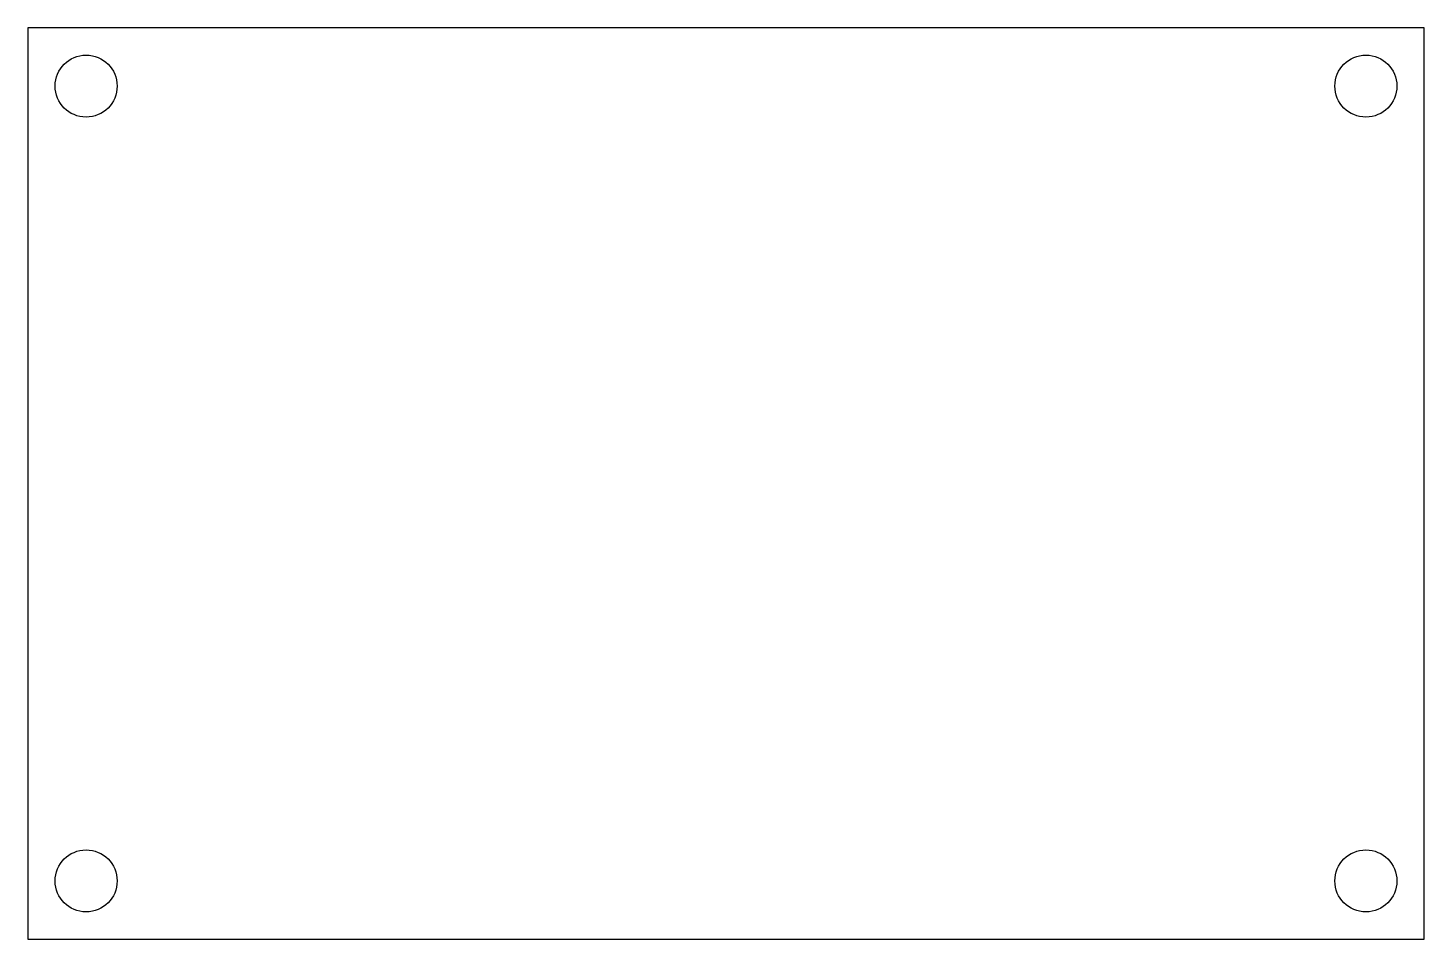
# Model space of a CAD drawing. Header units: millimetres. Extents: x 541.6 to 613.6, y 307.5 to 354.5.
import ezdxf

# ---------------------------------------------------------------- set-up
doc = ezdxf.new("R2010")
doc.units = ezdxf.units.MM

msp = doc.modelspace()

# ---------------------------------------------------------------- linework, layer by layer
msp.add_lwpolyline([(541.638, 354.523), (541.638, 307.523), (613.638, 307.523), (613.638, 354.523)], close=True)
for centre in [(544.638, 351.523), (610.638, 351.523), (544.638, 310.523), (610.638, 310.523)]:
    msp.add_circle(centre, 1.6)

doc.saveas('drawing.dxf')
